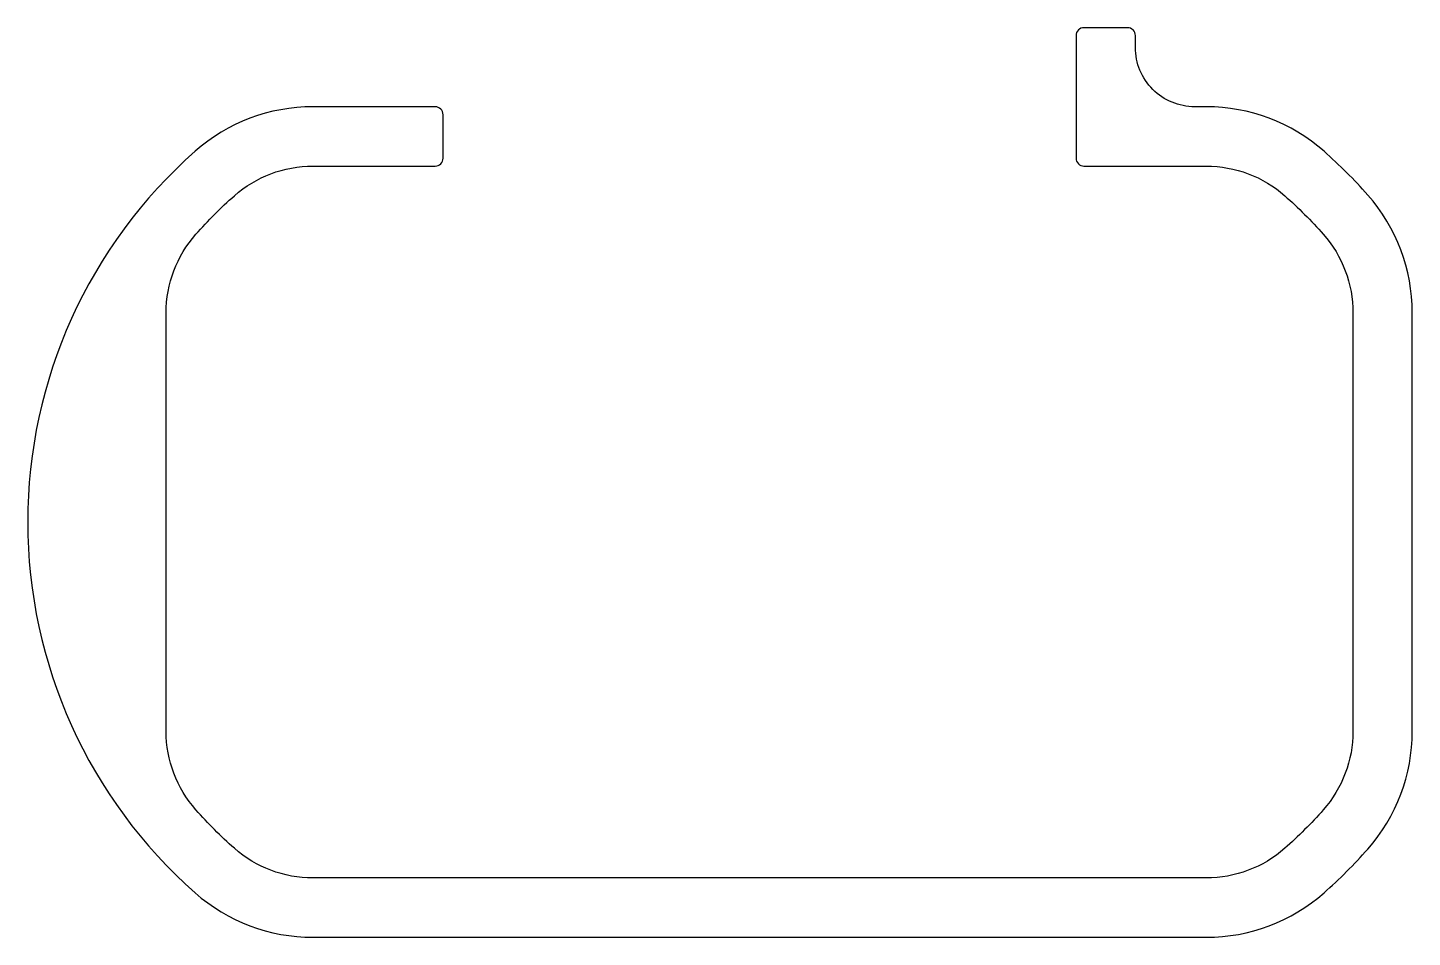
# Model space of a CAD drawing. Extents: x 137.9 to 172.9, y 208.8 to 231.8.
import ezdxf

# ---------------------------------------------------------------- set-up
doc = ezdxf.new("R2010")
doc.units = 0
doc.header["$LTSCALE"] = 15
doc.layers.get('0').update_dxf_attribs({"linetype": 'CONTINUOUS'})

msp = doc.modelspace()

# ---------------------------------------------------------------- linework, layer by layer
at = {"ltscale": 0.05}
msp.add_lwpolyline([(145.11, 229.765, 0.182676), (142.134, 228.64, 0.451416), (142.134, 209.89, 0.182676), (145.11, 208.765), (167.693, 208.765, 0.182676), (170.67, 209.89, 0.031342), (171.777, 210.997, 0.182676), (172.902, 213.973), (172.902, 224.556, 0.182676), (171.777, 227.533, 0.031342), (170.67, 228.64, 0.182676), (167.693, 229.765), (167.402, 229.765, -0.414214), (165.902, 231.265), (165.902, 231.565, 0.414214), (165.702, 231.765), (164.602, 231.765, 0.414214), (164.402, 231.565), (164.402, 228.465, 0.414214), (164.602, 228.265), (167.693, 228.265, -0.182676), (169.678, 227.515, -0.031342), (170.652, 226.541, -0.182676), (171.402, 224.556), (171.402, 213.973, -0.182676), (170.652, 211.989, -0.031342), (169.678, 211.015, -0.182676), (167.693, 210.265), (145.11, 210.265, -0.182676), (143.126, 211.015, -0.031342), (142.152, 211.989, -0.182676), (141.402, 213.973), (141.402, 224.556, -0.182676), (142.152, 226.541, -0.031342), (143.126, 227.515, -0.182676), (145.11, 228.265), (148.202, 228.265, 0.414214), (148.402, 228.465), (148.402, 229.565, 0.414214), (148.202, 229.765)], format="xyb", close=True, dxfattribs=at)

doc.saveas('drawing.dxf')
